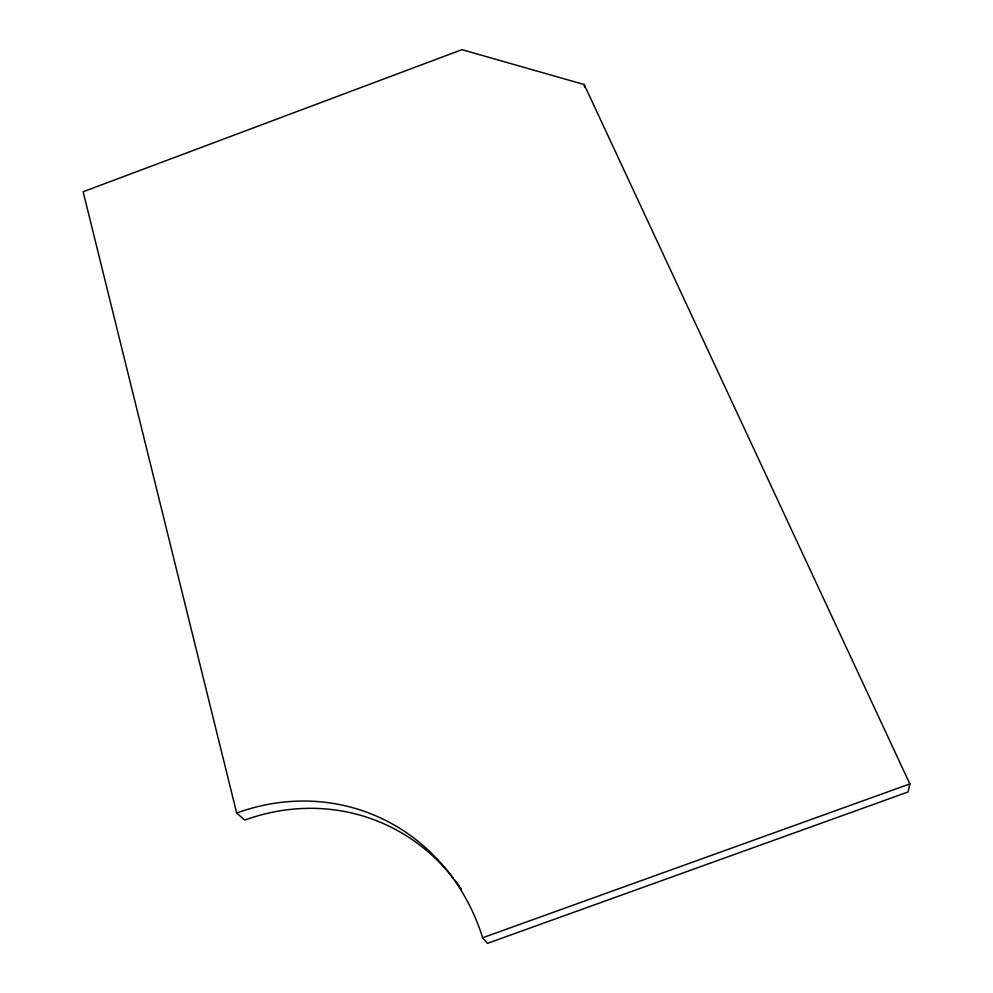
<?xml version="1.0" encoding="UTF-8"?>
<svg xmlns="http://www.w3.org/2000/svg" width="993" height="993" viewBox="0 0 993 993"><rect width="100%" height="100%" fill="white"/><g stroke="black" fill="none" stroke-linecap="round" stroke-linejoin="round"><path stroke-width="1.49" d="M909.861 783.924L908.111 791.942L487.489 943.35L482.635 937.764A223.45 200.859 -68.8 0 0 236.669 813.019L83.139 191.748L461.968 49.65L584.169 84.529L909.861 783.924L482.635 937.764M236.669 813.019L244.787 820.081A220.061 198.116 -69.5 0 1 453.193 877.986M584.169 84.529L584.678 87.471M455.079 880.406A220.061 198.116 -69.5 0 1 461.422 889.182"/></g></svg>
